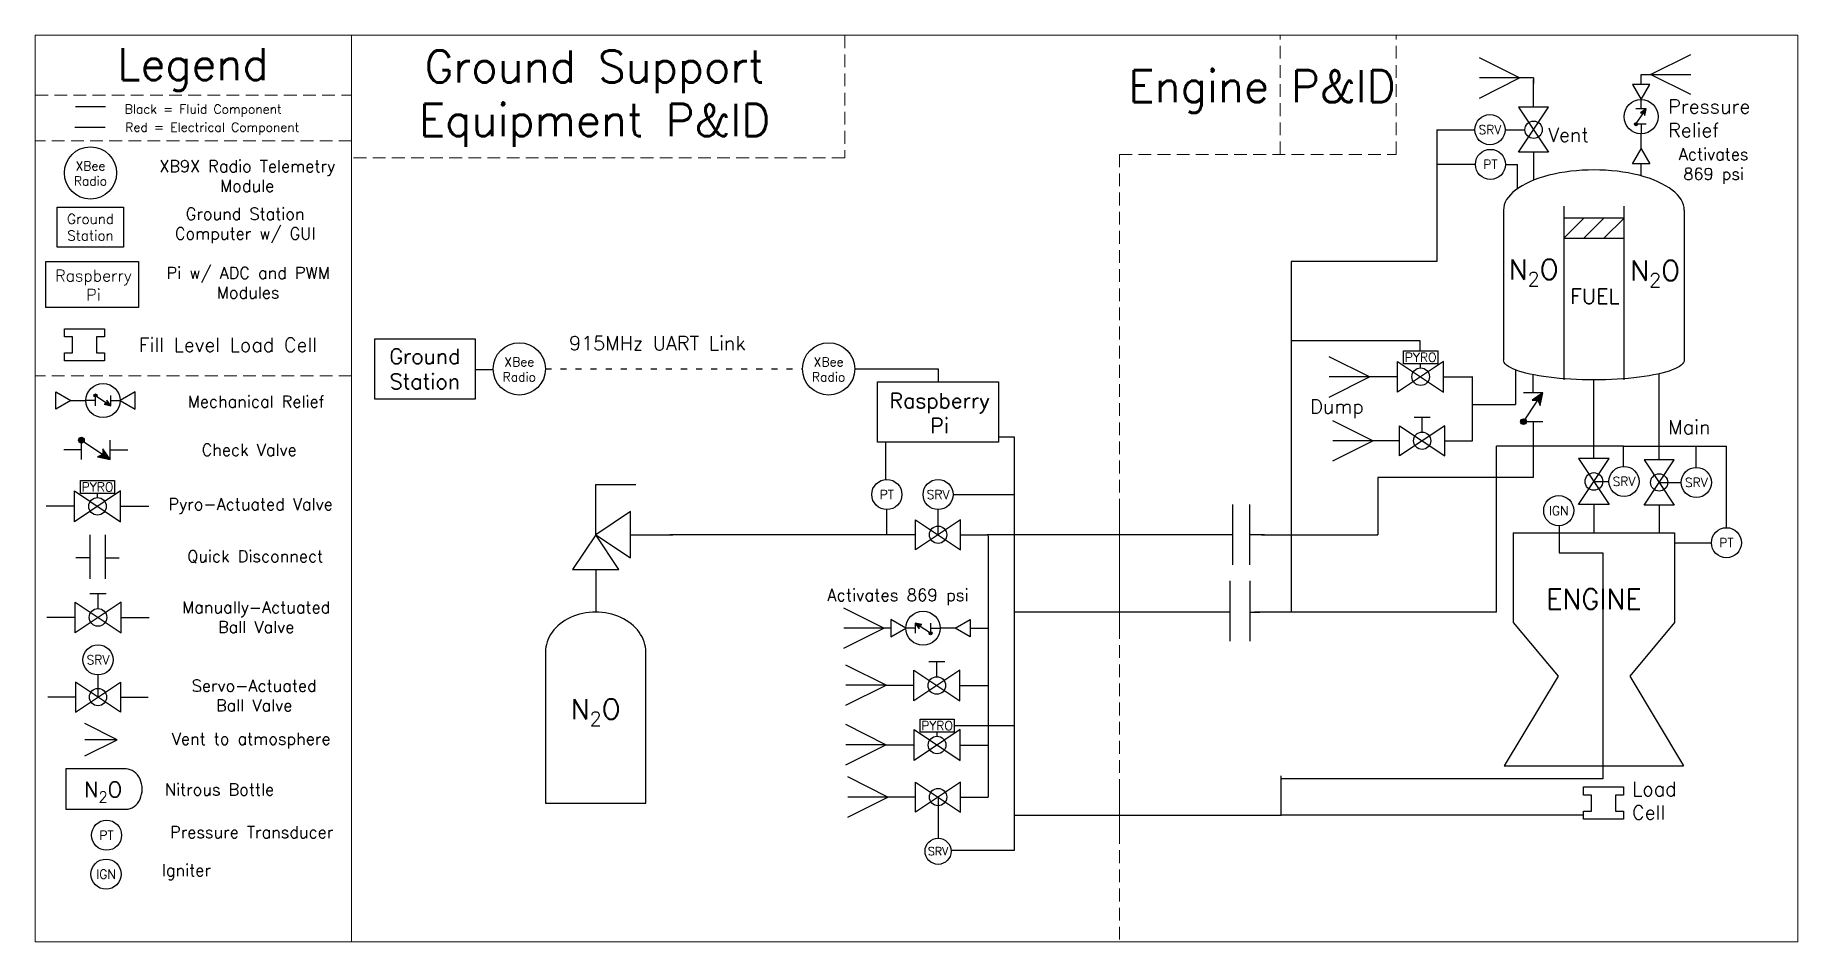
# Model space of a CAD drawing. Header units: millimetres. Extents: x 0 to 878, y 0 to 451.
import ezdxf

# ---------------------------------------------------------------- set-up
doc = ezdxf.new("R2010")
doc.units = ezdxf.units.MM
doc.header["$LTSCALE"] = 0.25
doc.linetypes.add('ACAD_ISO03W100', pattern=[30, 12, -18])
doc.linetypes.add('DASHEDX2', pattern=[38.1, 25.4, -12.7])
for name, color, linetype, lineweight in [('Boundaries', 52, 'DASHEDX2', 20), ('GSE Electronics', 10, 'Continuous', 25), ('Plumbing', 250, 'Continuous', 25)]:
    doc.layers.add(name, color=color, linetype=linetype, lineweight=lineweight)
doc.styles.add('Romans-450', font='romans.shx')
doc.linetypes.add('ZIGZAG', pattern='A,0.00254,-5.08,[131,ltypeshp.shx,S=5.08,R=0,X=-5.08,Y=0],-10.16,[131,ltypeshp.shx,S=5.08,R=180,X=5.08,Y=0],-5.08', length=20.32254)

# ---------------------------------------------------------------- blocks, each defined once
blk = doc.blocks.new('BV-MH1')
at = {"color": 0, "linetype": 'ByBlock', "lineweight": -2}
for p, q in [((-3, 0), (-6.68, 0)), ((3, 0), (6.68, 0))]:
    blk.add_line(p, q, dxfattribs=at)
blk.add_lwpolyline([(-3, 2), (3, -2), (3, 2), (-3, -2)], close=True, dxfattribs=at)
blk.add_circle((0, 0), 1.15, dxfattribs=at)
blk = doc.blocks.new('CV-1')
at = {"linetype": 'ByBlock', "lineweight": -2}
h = blk.add_hatch(color=0, dxfattribs=at)
h.dxf.hatch_style = 1
edge = h.paths.add_edge_path()
edge.add_arc((0, 2), 0.6, 0, 360)
h = blk.add_hatch(color=0, dxfattribs=at)
h.dxf.hatch_style = 1
h.paths.add_polyline_path([(4.47, 0.21), (4.45, -0.97), (3.37, -1.43), (6, -2)])
at = {"color": 0, "linetype": 'ByBlock', "lineweight": -2}
for p, q in [((0, 0), (-3.68, 0)), ((6, 0), (9.68, 0))]:
    blk.add_line(p, q, dxfattribs=at)
for points in [[(0, -2), (0, 2), (4.45, -0.97)], [(6, -2), (6, 2)]]:
    blk.add_lwpolyline(points, dxfattribs=at)
blk.add_lwpolyline([(6, -2), (4.47, 0.21), (4.45, -0.97), (3.37, -1.43)], close=True, dxfattribs=at)
blk.add_circle((0, 2), 0.6, dxfattribs=at)
blk = doc.blocks.new('GLV-A')
at = {"color": 0, "linetype": 'ByBlock', "lineweight": -2}
for p, q in [((3, 0), (6.68, 0)), ((0, -3), (0, -6.68))]:
    blk.add_line(p, q, dxfattribs=at)
for points in [[(3, 2), (0, 0), (3, -2), (3, 2)], [(2, -3), (0, 0), (-2, -3), (2, -3)]]:
    blk.add_lwpolyline(points, dxfattribs=at)

msp = doc.modelspace()

# ---------------------------------------------------------------- linework, layer by layer
at = {"layer": 'Boundaries', "linetype": 'ByBlock'}
for p, q in [((157.5, 451), (877.5, 451)), ((877.5, 451), (877.5, 0)), ((157.5, 0), (877.5, 0))]:
    msp.add_line(p, q, dxfattribs=at)
at = {"layer": 'Boundaries'}
for p, q in [((403, 451), (403, 390)), ((619.75, 391.75), (619.75, 451)), ((677.5, 391.75), (677.5, 451)), ((0, 421.25), (157.5, 421.25)), ((157.5, 398.5), (0, 398.5)), ((403, 390), (157.5, 390)), ((539.75, 391.75), (677.5, 391.75)), ((539.75, 391.75), (539.75, 216.25)), ((157.5, 281.5), (0, 281.5)), ((539.75, 74.5), (539.75, 152.75)), ((539.75, 55), (539.75, 0))]:
    msp.add_line(p, q, dxfattribs=at)
at = {"layer": 'Boundaries', "linetype": 'ZIGZAG'}
for p, q in [((539.75, 216.5), (539.75, 152.5)), ((539.75, 74.75), (539.75, 54.75))]:
    msp.add_line(p, q, dxfattribs=at)
at = {"layer": 'Boundaries', "linetype": 'ByBlock'}
msp.add_lwpolyline([(157.5, 451), (0, 451), (0, 0), (157.5, 0)], close=True, dxfattribs=at)
at = {"layer": 'GSE Electronics'}
for p, q in [((19.75, 405.25), (34.75, 405.25)), ((697.75, 404), (697.75, 338.5)), ((697.75, 404), (716.75, 404)), ((717, 386.75), (697.75, 386.75)), ((697.75, 338.5), (625.25, 338.5)), ((625.25, 338.5), (625.25, 164)), ((14.5, 301), (14.5, 305)), ((14.5, 305), (18.5, 305)), ((18.5, 301), (14.5, 301)), ((18.5, 305), (34.5, 305)), ((18.5, 293), (18.5, 301)), ((34.5, 301), (30.5, 301)), ((30.5, 301), (30.5, 293)), ((34.5, 305), (34.5, 301)), ((689.5, 299), (625.25, 299)), ((689.5, 294), (689.5, 299)), ((14.5, 289), (14.5, 293)), ((14.5, 293), (18.5, 293)), ((30.5, 293), (34.5, 293)), ((34.5, 293), (34.5, 289)), ((34.5, 289), (14.5, 289)), ((228, 284.5), (219, 284.5)), ((408, 285), (449.5, 285)), ((449.5, 285), (449.5, 278.5)), ((790.75, 246.5), (727.5, 246.5)), ((727.5, 164), (727.5, 246.5)), ((790.75, 236.5), (790.75, 246.5)), ((790.75, 246.5), (842, 246.5)), ((827, 236), (827, 246.5)), ((842, 206), (842, 246.5)), ((457, 222.5), (487.5, 222.5)), ((758.75, 203.5), (758.75, 193.5)), ((758.75, 193.5), (780.5, 193.5)), ((780.5, 193.5), (780.5, 81)), ((584, 164), (487.5, 164)), ((590, 164), (584, 164)), ((727.5, 164), (607, 164)), ((457.5, 107.5), (487.5, 107.5)), ((620.25, 63), (620.25, 82.5)), ((780.5, 81), (620.25, 81)), ((770.75, 73), (770.75, 77)), ((770.75, 77), (774.75, 77)), ((774.75, 73), (770.75, 73)), ((774.75, 77), (790.75, 77)), ((774.75, 65), (774.75, 73)), ((790.75, 73), (786.75, 73)), ((786.75, 73), (786.75, 65)), ((790.75, 77), (790.75, 73)), ((487.25, 63), (620.25, 63)), ((770.75, 63), (620.25, 63)), ((770.75, 61), (770.75, 65)), ((770.75, 65), (774.75, 65)), ((786.75, 65), (790.75, 65)), ((790.75, 65), (790.75, 61)), ((790.75, 61), (770.75, 61))]:
    msp.add_line(p, q, dxfattribs=at)
at = {"layer": 'GSE Electronics', "linetype": 'ByBlock'}
for p, q in [((423.5, 230), (423.5, 248.5)), ((487.5, 251), (479.5, 251)), ((487.5, 45.5), (487.5, 251)), ((594.75, 179.5), (594.75, 149.5)), ((604.75, 179.5), (604.75, 149.5)), ((594.75, 164), (589.75, 164)), ((604.75, 164), (609.75, 164)), ((456, 45.5), (487.5, 45.5))]:
    msp.add_line(p, q, dxfattribs=at)
for points in [[(10.99, 365.4), (43.99, 365.4), (43.99, 345.6), (10.99, 345.6)], [(5.33, 338.45), (51.33, 338.45), (51.33, 315.55), (5.33, 315.55)], [(169, 300), (219, 300), (219, 270), (169, 270)], [(419.25, 278.5), (479.5, 278.5), (479.5, 248.5), (419.25, 248.5)]]:
    msp.add_lwpolyline(points, close=True, dxfattribs=at)
for centre in [(27.5, 382.5), (241, 285), (395, 285)]:
    msp.add_circle(centre, 13, dxfattribs=at)
at = {"layer": 'Plumbing', "linetype": 'ByBlock'}
for p, q in [((739, 429.75), (719, 439.75)), ((804.25, 431.5), (824.25, 441.5)), ((804.25, 431.5), (824.25, 431.5)), ((824.25, 421.5), (804.25, 431.5)), ((739, 429.75), (719, 429.75)), ((719, 419.75), (739, 429.75)), ((731.75, 404), (741.75, 404)), ((731, 364), (731, 289.5)), ((761, 366), (761, 279.5)), ((791, 360), (761, 360)), ((771, 360), (761, 350)), ((771, 350), (781, 360)), ((791, 360), (781, 350)), ((791, 279.5), (791, 366)), ((821, 364), (821, 289.5)), ((761, 350), (791, 350)), ((781, 350), (791, 350)), ((664.25, 281), (644.25, 291)), ((664.25, 281), (644.25, 281)), ((644.25, 271), (664.25, 281)), ((808.5, 252), (808.5, 282.5)), ((776, 254), (776, 279.5)), ((666, 249.25), (646, 259.25)), ((666, 249.25), (646, 249.25)), ((646, 239.25), (666, 249.25)), ((776, 229), (783.5, 229)), ((808.5, 228.5), (819.5, 228.5)), ((279.02, 202.49), (279.02, 227.49)), ((279.02, 227.49), (299.02, 227.49)), ((424, 202.5), (424, 215)), ((449.5, 202.5), (449.5, 215)), ((596, 217.5), (596, 187.5)), ((604.5, 217.5), (604.5, 187.5)), ((27.25, 202.5), (27.25, 180.5)), ((34.75, 202.5), (34.75, 180.5)), ((427, 202.5), (316, 202.5)), ((449.5, 203.5), (449.5, 208.5)), ((584.5, 202.5), (474, 202.5)), ((474.5, 202), (474.5, 72)), ((596, 202.5), (584.5, 202.5)), ((612, 202.5), (604.5, 202.5)), ((610.5, 202.5), (668.5, 202.5)), ((735.85, 203.5), (816.15, 203.5)), ((735.85, 203.5), (735.85, 158.88)), ((816.15, 203.5), (816.15, 158.88)), ((816, 198.5), (834.5, 198.5)), ((27.25, 191), (20.25, 191)), ((34.75, 191), (41.75, 191)), ((422.5, 156), (402.5, 166)), ((735.85, 158.88), (758.15, 132.12)), ((816.15, 158.88), (793.85, 132.12)), ((422.5, 156), (402.5, 156)), ((402.5, 146), (422.5, 156)), ((254, 144), (254, 69)), ((304, 69), (304, 144)), ((31.25, 121.74), (31.25, 132.74)), ((423.62, 127.62), (403.62, 137.62)), ((758.15, 132.12), (731.38, 87.5)), ((793.85, 132.12), (820.62, 87.5)), ((423.62, 127.62), (403.62, 127.62)), ((403.62, 117.62), (423.62, 127.62)), ((40.75, 100.5), (24.75, 108.5)), ((423.5, 98), (403.5, 108)), ((40.75, 100.5), (24.75, 100.5)), ((24.75, 92.5), (40.75, 100.5)), ((423.5, 98), (403.5, 98)), ((403.5, 88), (423.5, 98)), ((15.17, 85.95), (15.17, 65.91)), ((45.23, 85.95), (15.17, 85.95)), ((424.5, 72), (404.5, 82)), ((731.38, 87.5), (820.62, 87.5)), ((424.5, 72), (404.5, 72)), ((404.5, 62), (424.5, 72)), ((449.5, 72), (449.5, 51.5)), ((15.17, 65.91), (45.23, 65.91)), ((254, 69), (304, 69))]:
    msp.add_line(p, q, dxfattribs=at)
at = {"layer": 'Plumbing'}
for p, q in [((799.5, 426.5), (799.5, 431.5)), ((799.5, 431.5), (804.5, 431.5)), ((746, 429.75), (738.75, 429.75)), ((746, 429.75), (746, 427)), ((20, 415.5), (35, 415.5)), ((732, 386.75), (738, 386.75)), ((738, 374.75), (738, 386.75)), ((799.5, 381), (799.5, 387)), ((689.75, 285.5), (689.75, 287.5)), ((715.5, 249.25), (715.5, 281.15)), ((737, 284.5), (737, 267.25)), ((715.5, 267.25), (737, 267.25)), ((686.5, 261), (694.5, 261)), ((690.5, 253.5), (690.5, 261)), ((745.75, 250.5), (745.75, 231)), ((745.75, 231), (668.5, 231)), ((668.5, 231), (668.5, 202.5)), ((31, 221), (31, 223)), ((758.75, 207), (758.75, 203.5)), ((27.25, 173.27), (35.25, 173.27)), ((31.25, 165.77), (31.25, 173.27)), ((426, 156), (422.5, 156)), ((465.5, 156), (474.5, 156)), ((444.88, 139.38), (452.88, 139.38)), ((448.88, 131.88), (448.88, 139.38)), ((449, 102.25), (449, 104.25))]:
    msp.add_line(p, q, dxfattribs=at)
at = {"layer": 'Plumbing', "linetype": 'ZIGZAG', "ltscale": 0.25}
for p, q in [((799.5, 394.5), (799.5, 402)), ((17.75, 269.25), (25.25, 269.25)), ((458, 156), (450.5, 156))]:
    msp.add_line(p, q, dxfattribs=at)
at = {"layer": 'Plumbing', "color": 114, "linetype": 'ACAD_ISO03W100', "true_color": 0x139b48}
msp.add_line((254, 285), (382, 285), dxfattribs=at)
at = {"layer": 'Plumbing'}
for points in [[(799.5, 419), (803.83, 426.5), (795.17, 426.5)], [(799.5, 394.5), (803.83, 387), (795.17, 387)], [(681.25, 294), (698.25, 294), (698.25, 287.5), (681.25, 287.5)], [(17.75, 269.25), (10.25, 264.92), (10.25, 273.58)], [(42.25, 269.25), (49.75, 264.92), (49.75, 273.58)], [(22.5, 229.5), (39.5, 229.5), (39.5, 223), (22.5, 223)], [(433.5, 156), (426, 160.33), (426, 151.67)], [(458, 156), (465.5, 160.33), (465.5, 151.67)], [(440.5, 110.75), (457.5, 110.75), (457.5, 104.25), (440.5, 104.25)]]:
    msp.add_lwpolyline(points, close=True, dxfattribs=at)
for centre in [(799.5, 410.5), (33.75, 269.25), (442, 156)]:
    msp.add_circle(centre, 8.5, dxfattribs=at)
at = {"layer": 'Plumbing', "linetype": 'ByBlock'}
for centre, radius in [((724.25, 404), 7.5), ((724.5, 386.75), 7.5), ((424, 222.5), 7.5), ((449.5, 222.5), 7.5), ((791, 229), 7.5), ((827, 228.5), 7.5), ((758.5, 214.5), 7.5), ((842, 198.5), 7.5), ((31.25, 140.24), 7.5), ((35.5, 53), 7.5), ((449.5, 45), 6.5), ((35.25, 33.62), 7.5)]:
    msp.add_circle(centre, radius, dxfattribs=at)
for centre, major_axis, ratio in [((776, 364), (45, 0), 0.444444), ((279, 144), (25, 0), 0.8), ((45.23, 75.93), (0, -10.02), 0.8)]:
    msp.add_ellipse(centre, major_axis=major_axis, ratio=ratio, start_param=0, end_param=3.141593, dxfattribs=at)
at = {"layer": 'Plumbing', "linetype": 'ByBlock', "extrusion": (0, 0, -1)}
msp.add_ellipse((776, 289.5), major_axis=(45, 0), ratio=0.222222, start_param=0, end_param=3.141593, dxfattribs=at)

# ---------------------------------------------------------------- block references
at = {"layer": 'Plumbing', "linetype": 'ByBlock'}
for name, p, xscale, yscale, zscale, rotation in [('BV-MH1', (745.99, 404), 3.741140726637044, 3.741140726637044, 3.741140726637044, 90), ('CV-1', (799.5, 406.75), 1.271987847056595, 1.271987847056595, 1.271987847056595, 90), ('CV-1', (745.75, 258.75), 2.394330065047709, 2.394330065047709, 2.394330065047709, 90), ('BV-MH1', (776, 229), 3.815963541169785, 3.815963541169785, 3.815963541169785, 90), ('BV-MH1', (808.5, 228.5), 3.741140726637044, 3.741140726637044, 3.741140726637044, 90), ('CV-1', (445.75, 156), 1.271987847056595, 1.271987847056595, 1.271987847056595, 180), ('BV-MH1', (31.25, 121.74), 3.741140726637044, 3.741140726637044, 3.741140726637044, 180)]:
    msp.add_blockref(name, p, dxfattribs=dict(at, xscale=xscale, yscale=yscale, zscale=zscale, rotation=rotation))
for name, p, xscale, yscale, zscale in [('BV-MH1', (689.75, 281.13), 3.815963541169785, 3.815963541169785, 3.815963541169785), ('CV-1', (30, 269.25), 1.271987847056595, 1.271987847056595, 1.271987847056595), ('BV-MH1', (690.5, 249.25), 3.741140726637044, 3.741140726637044, 3.741140726637044), ('CV-1', (23, 244.75), 2.394330065047709, 2.394330065047709, 2.394330065047709), ('BV-MH1', (31, 216.63), 3.815963541169785, 3.815963541169785, 3.815963541169785), ('GLV-A', (279.02, 202.49), 5.758740703017875, 5.758740703017875, 5.758740703017875), ('BV-MH1', (449.5, 202.5), 3.741140726637044, 3.741140726637044, 3.741140726637044), ('BV-MH1', (31.25, 161.37), 3.815963541169785, 3.815963541169785, 3.815963541169785), ('BV-MH1', (448.88, 127.48), 3.815963541169785, 3.815963541169785, 3.815963541169785), ('BV-MH1', (449, 97.88), 3.815963541169785, 3.815963541169785, 3.815963541169785), ('BV-MH1', (449.5, 71.98), 3.741140726637044, 3.741140726637044, 3.741140726637044)]:
    msp.add_blockref(name, p, dxfattribs=dict(at, xscale=xscale, yscale=yscale, zscale=zscale))

# ---------------------------------------------------------------- texts
at = {"layer": 'GSE Electronics', "attachment_point": 1, "style": 'Romans-450'}
for s, width, heights, insert, char_height in [('\\pxqc;Red = Electrical Component', 104.8054, [13.98], (35.75, 407.5), 4.5), ('Fill Level Load Cell', 124.5, [0], (51.5, 300.5), 7), ('915MHz UART Link', 171.2909, [22.71], (265.75, 301.25), 7), ('Load Cell', 12.5, [0], (795, 79.5), 7)]:
    msp.add_mtext_dynamic_manual_height_columns(s, width=width, gutter_width=35, heights=heights, dxfattribs=dict(at, insert=insert, char_height=char_height))
at = {"layer": 'GSE Electronics', "linetype": 'ByBlock', "attachment_point": 5, "style": 'Romans-450'}
for s, width, gutter_width, insert, char_height in [('\\pxqc;XBee^JRadio', 20, 29.36, (27.5, 382.25), 4.5), ('\\pxqc;XB9X Radio Telemetry Module', 98.0854, 29.36, (105.5, 381), 5.8715), ('Ground\\PStation', 29.7, 19.38, (27.49, 355.5), 4.95), ('\\pxqc;Ground Station Computer w/ GUI', 98.0854, 29.36, (104.5, 356.31), 5.8715), ('Raspberry\\PPi', 34.3568, 22.41, (29, 326.62), 5.726), ('\\pxqc;Pi w/ ADC and PWM Modules', 98.0854, 29.36, (106, 327.87), 5.8715), ('Ground\\PStation', 45, 29.36, (194, 285), 7.5), ('\\pxqc;XBee^JRadio', 20, 29.36, (241, 284.75), 4.5), ('\\pxqc;XBee^JRadio', 20, 29.36, (395, 284.75), 4.5), ('Raspberry\\PPi', 45, 29.36, (450.25, 263), 7.5)]:
    msp.add_mtext_dynamic_manual_height_columns(s, width=width, gutter_width=gutter_width, heights=[0], dxfattribs=dict(at, insert=insert, char_height=char_height))
at = {"layer": 'Plumbing', "linetype": 'ByBlock', "style": 'Romans-450'}
for s, width, gutter_width, heights, insert, char_height, attachment_point in [('\\pxqc;Legend', 150, 29.36, [0], (78.5, 434), 16, 5), ('\\pxqc;Ground Support Equipment P&ID', 200, 29.36, [0], (278.5, 419.5), 16, 5), ('\\pxqc;Engine P&ID', 140, 29.36, [0], (610.75, 423), 16, 5), ('\\pxqc;SRV', 30, 88.07, [15], (724.25, 404), 4.5, 5), ('\\pxqc;PT', 30, 88.07, [15], (724.5, 386.75), 4.5, 5), ('\\A1;\\pxqc;N{\\H0.7x;\\S^ 2;}O', 30, 29.36, [0], (731, 339.5), 10, 1), ('\\A1;\\pxqc;N{\\H0.7x;\\S^ 2;}O', 30, 29.36, [0], (791.5, 339), 10, 1), ('\\A1;\\pxqc;FUEL', 90, 29.36, [0], (731.5, 324.87), 7.5, 1), ('\\pxqc;Mechanical Relief', 145.875, 29.36, [0], (110, 268.75), 5.8715, 5), ('\\pxqc;Check Valve', 70, 29.36, [0], (106.5, 244.75), 5.8715, 5), ('\\pxqc;SRV', 30, 88.07, [15], (791, 229), 4.5, 5), ('\\pxqc;SRV', 30, 88.07, [15], (827, 228.5), 4.5, 5), ('\\pxqc;Pyro-Actuated Valve', 96.125, 29.36, [0], (107.25, 216.75), 5.8715, 5), ('\\pxqc;PT', 30, 88.07, [15], (424, 222.5), 4.5, 5), ('\\pxqc;SRV', 30, 88.07, [15], (449.5, 222.5), 4.5, 5), ('\\pxqc;IGN', 30, 88.07, [15], (758.5, 214.5), 4.5, 5), ('\\pxqc;Quick Disconnect', 98.0854, 29.36, [0], (109.5, 191.5), 5.8715, 5), ('\\pxqc;PT', 30, 88.07, [15], (842, 198.5), 4.5, 5), ('\\pxqc;ENGINE', 80, 29.36, [0], (776, 170.5), 10, 5), ('\\pxqc;Manually-Actuated Ball Valve', 70.5, 29.36, [0], (110, 161.5), 5.8715, 5), ('\\pxqc;SRV', 30, 88.07, [15], (31.24, 140.25), 4.5, 5), ('\\pxqc;Servo-Actuated Ball Valve', 70.5, 29.36, [0], (109, 122.5), 5.8715, 5), ('\\A1;\\pxqc;N{\\H0.7x;\\S^ 2;}O', 50, 29.36, [0], (254, 120.75), 10, 1), ('\\pxqc;Vent to atmosphere', 108.7958, 29.36, [12.56], (107.5, 100), 5.8715, 5), ('\\A1;\\pxqc;N{\\H0.7x;\\S^ 2;}O', 38.0791, 22.36, [0], (14.75, 79.55), 7.6158, 1), ('\\pxqc;Nitrous Bottle', 88.5, 29.36, [0], (91.75, 75.75), 5.8715, 5), ('\\pxqc;PT', 30, 88.07, [15], (35.5, 53), 4.5, 5), ('\\pxqc;Pressure Transducer', 98.0854, 29.36, [0], (107.75, 54.5), 5.8715, 5), ('\\pxqc;SRV', 26.6667, 78.29, [13.33], (449.5, 45), 4, 5), ('\\pxqc;IGN', 30, 88.07, [15], (35.25, 33.62), 4.5, 5), ('\\pxqc;Igniter', 134.2945, 29.36, [19.85], (75.25, 34.62), 5.8715, 5)]:
    msp.add_mtext_dynamic_manual_height_columns(s, width=width, gutter_width=gutter_width, heights=heights, dxfattribs=dict(at, insert=insert, char_height=char_height, attachment_point=attachment_point))
at = {"layer": 'Plumbing', "attachment_point": 1, "style": 'Romans-450'}
for s, width, heights, insert, char_height in [('\\pxqc;Black = Fluid Component', 90.75, [15.16], (38.25, 416.5), 4.5), ('Pressure Relief', 24, [0], (813, 419), 7), ('Vent', 24, [0], (753.25, 405), 7), ('\\pxqc;Activates\\P869 psi', 48.25, [28.5], (811.5, 394.75), 5.8715), ('\\pxqc;PYRO', 9, [0], (685.25, 293), 4.5), ('Dump', 77.3308, [0], (634.75, 269.75), 7), ('Main', 24, [0], (813, 259.5), 7), ('\\pxqc;PYRO', 9, [0], (26.5, 228.5), 4.5), ('\\pxqc;Activates 869 psi', 84, [14.28], (387.5, 175.5), 6), ('\\pxqc;PYRO', 9, [0], (444.5, 109.75), 4.5)]:
    msp.add_mtext_dynamic_manual_height_columns(s, width=width, gutter_width=35, heights=heights, dxfattribs=dict(at, insert=insert, char_height=char_height))

doc.saveas('drawing.dxf')
